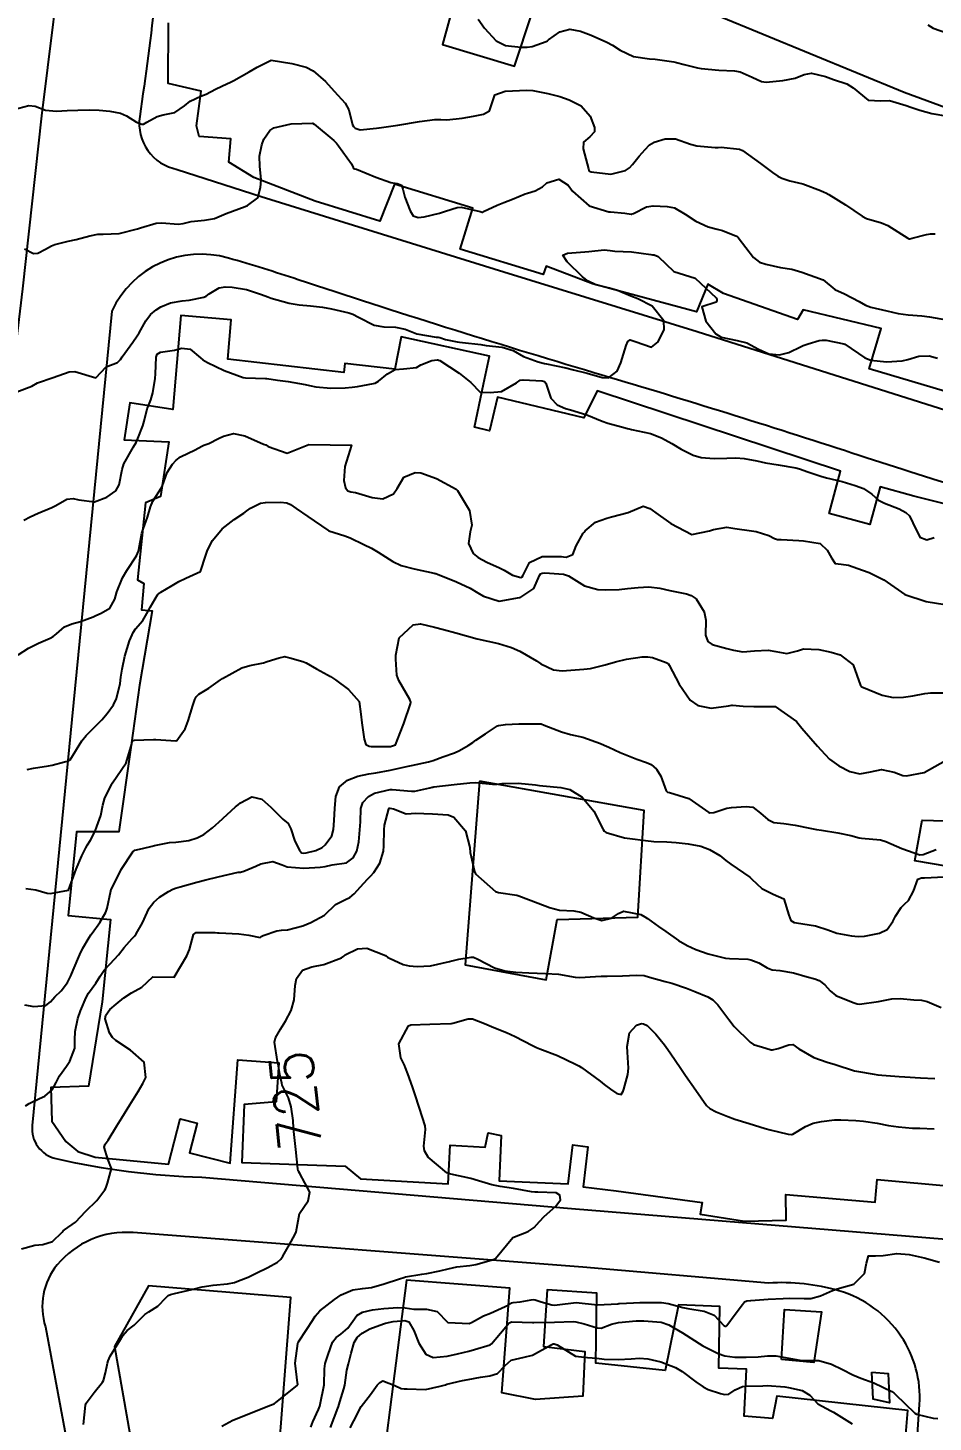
# Model space of a CAD drawing. Header units: metres. Extents: x 307586 to 320046, y 7427249 to 7434250.
# Drawn here: x 309201.2 to 309286, y 7432458.1 to 7432588.6 of the extents above; entities that cross this region are included whole.
import ezdxf
from ezdxf.enums import TextEntityAlignment as Align

# ---------------------------------------------------------------- set-up
doc = ezdxf.new("R2010")
doc.units = ezdxf.units.M
doc.header["$MEASUREMENT"] = 0
for name, color, linetype in [('Cotas', 45, 'Continuous'), ('Curvas de Nivel 1m', 11, 'Continuous'), ('Curvas de Nivel 5m', 15, 'Continuous'), ('Edificações', 30, 'Continuous'), ('Vias Primárias', 230, 'Continuous')]:
    doc.layers.add(name, color=color, linetype=linetype)
doc.styles.add('Style-STANDARD', font='STANDARD.shx')

msp = doc.modelspace()

# ---------------------------------------------------------------- linework, layer by layer
at = {"layer": 'Curvas de Nivel 1m', "flags": 128}
for points, elevation in [([(309243.37, 7432589.43), (309243.96, 7432588.59), (309245.04, 7432587.41), (309245.94, 7432586.97), (309247.37, 7432586.81), (309247.94, 7432586.82), (309248.42, 7432586.88), (309249.74, 7432587.35), (309249.87, 7432587.42), (309249.95, 7432587.49), (309251.03, 7432588.26), (309251.96, 7432588.5), (309252.96, 7432588.31), (309253.95, 7432587.94), (309255.43, 7432587.29), (309255.95, 7432587), (309256.66, 7432586.55), (309257.93, 7432585.94), (309259.42, 7432585.74), (309259.93, 7432585.7), (309261.7, 7432585.43), (309261.93, 7432585.38), (309262.66, 7432585.19), (309263.92, 7432584.89), (309264.26, 7432584.83), (309265.92, 7432584.65), (309267.38, 7432584.6), (309267.92, 7432584.52), (309269.02, 7432584.01), (309269.91, 7432583.6), (309270.34, 7432583.54), (309271.91, 7432583.69), (309273.05, 7432583.93), (309273.91, 7432584.26), (309274.59, 7432584.38), (309275.91, 7432584.06), (309276.66, 7432583.78), (309277.91, 7432583.37), (309278.5, 7432583), (309279.89, 7432581.87), (309281.07, 7432581.79), (309281.89, 7432581.82), (309283.46, 7432581.37), (309283.88, 7432581.21), (309284.73, 7432580.93), (309285.87, 7432580.62), (309287.34, 7432580.37)], 714), ([(309285.48, 7432588.92), (309285.97, 7432588.6), (309287.22, 7432588.16)], 713), ([(309200.88, 7432567.93), (309201.71, 7432567.49), (309202.11, 7432567.52), (309202.84, 7432567.91), (309203.4, 7432568.22), (309203.72, 7432568.35), (309204.95, 7432568.66), (309205.72, 7432568.82), (309207, 7432569.14), (309207.73, 7432569.3), (309208.25, 7432569.32), (309209.73, 7432569.38), (309211.47, 7432569.8), (309211.73, 7432569.9), (309213.19, 7432570.33), (309213.74, 7432570.36), (309215.26, 7432570.25), (309215.74, 7432570.3), (309216.47, 7432570.48), (309217.74, 7432570.61), (309218.67, 7432570.79), (309219.75, 7432571.24), (309220.95, 7432571.69), (309221.54, 7432571.9), (309221.76, 7432571.98), (309222.73, 7432572.71), (309222.99, 7432573.67), (309223.05, 7432574.41), (309222.92, 7432575.67), (309222.88, 7432576.61), (309223.09, 7432577.67), (309223.29, 7432578.21), (309223.85, 7432579.03), (309224.24, 7432579.27), (309225.85, 7432579.64), (309227.85, 7432579.69), (309228, 7432579.61), (309229.84, 7432578.08), (309230.09, 7432577.84), (309230.28, 7432577.58), (309231.5, 7432575.88), (309231.67, 7432575.56), (309231.71, 7432575.47), (309231.8, 7432575.44), (309231.96, 7432575.39), (309233.79, 7432574.65), (309235.17, 7432574.15), (309235.79, 7432574.04), (309236.18, 7432573.91), (309236.3, 7432573.51), (309236.5, 7432572.78), (309237.01, 7432571.5), (309237.29, 7432571.04), (309237.75, 7432570.87), (309238.3, 7432570.94), (309239.75, 7432571.29), (309240.32, 7432571.46), (309241.39, 7432571.82), (309241.76, 7432571.84), (309243.56, 7432571.42), (309243.75, 7432571.38), (309243.79, 7432571.38), (309243.86, 7432571.42), (309245.15, 7432572.02), (309245.77, 7432572.27), (309246.57, 7432572.59), (309247.78, 7432573.09), (309247.99, 7432573.15), (309248.7, 7432573.36), (309249.39, 7432573.75), (309249.79, 7432574.11), (309250.92, 7432574.46), (309251.79, 7432573.89), (309252.2, 7432573.32), (309253.76, 7432571.97), (309255.62, 7432571.41), (309255.75, 7432571.4), (309257.1, 7432571.26), (309257.69, 7432571.19), (309257.75, 7432571.18), (309257.8, 7432571.2), (309257.9, 7432571.25), (309259.13, 7432571.87), (309259.76, 7432571.97), (309261.08, 7432571.9), (309261.76, 7432571.77), (309262.74, 7432571.19), (309263.75, 7432570.53), (309264.91, 7432570), (309265.74, 7432569.78), (309266.24, 7432569.66), (309267.57, 7432569.13), (309267.67, 7432569.07), (309267.73, 7432569), (309269.17, 7432567.12), (309269.71, 7432566.7), (309270.32, 7432566.49), (309271.7, 7432566.2), (309272.75, 7432566.02), (309273.69, 7432565.76), (309275.68, 7432565.04), (309276.77, 7432564.12), (309277.67, 7432563.73), (309279.04, 7432563), (309279.66, 7432562.65), (309280.16, 7432562.48), (309281.65, 7432562.12), (309282.72, 7432561.88), (309283.65, 7432561.76), (309284.92, 7432561.65), (309285.64, 7432561.56), (309287.24, 7432561.29)], 716), ([(309200.16, 7432554.56), (309201.55, 7432555.09), (309202.09, 7432555.39), (309203.56, 7432555.9), (309205.04, 7432556.42), (309205.57, 7432556.45), (309207.56, 7432555.85), (309208.53, 7432556.89), (309209.58, 7432557.29), (309209.85, 7432557.57), (309210.02, 7432557.82), (309211.01, 7432559.21), (309211.43, 7432559.8), (309211.62, 7432560.08), (309212.25, 7432561.18), (309212.68, 7432561.79), (309213.19, 7432562.23), (309213.64, 7432562.5), (309214.54, 7432562.88), (309215.65, 7432563.07), (309216.28, 7432563.13), (309217.66, 7432563.4), (309217.89, 7432563.5), (309218.17, 7432563.72), (309219.11, 7432564.28), (309219.67, 7432564.37), (309220.31, 7432564.34), (309221.67, 7432564.12), (309223.08, 7432563.67), (309223.66, 7432563.43), (309223.99, 7432563.32), (309225.65, 7432562.84), (309226.59, 7432562.68), (309227.65, 7432562.6), (309228.78, 7432562.46), (309229.64, 7432562.31), (309231.26, 7432561.95), (309231.64, 7432561.83), (309232.16, 7432561.55), (309233.63, 7432560.8), (309234.53, 7432560.62), (309235.62, 7432560.59), (309236.53, 7432560.41), (309237.62, 7432559.97), (309239.43, 7432559.66), (309239.61, 7432559.66), (309239.77, 7432559.63), (309240.31, 7432559.46), (309241.4, 7432559.24), (309241.61, 7432559.2), (309241.89, 7432559.16), (309243.61, 7432558.99), (309244.12, 7432558.9), (309245.61, 7432558.73), (309246.65, 7432558.43), (309247.6, 7432557.87), (309248.98, 7432557.36), (309249.59, 7432557.21), (309249.76, 7432557.17), (309251.58, 7432556.78), (309252.28, 7432556.61), (309253.58, 7432556.28), (309254.97, 7432555.89), (309255.57, 7432555.86), (309256.38, 7432556.47), (309256.72, 7432557.26), (309257.24, 7432558.89), (309257.39, 7432559.25), (309257.61, 7432559.42), (309258.06, 7432559.25), (309259.61, 7432558.73), (309260.24, 7432559.22), (309260.79, 7432560.38), (309260.76, 7432561.21), (309259.65, 7432562.58), (309258.32, 7432563.24), (309257.67, 7432563.49), (309256.43, 7432564.03), (309255.67, 7432564.25), (309254.4, 7432564.57), (309253.68, 7432564.9), (309253.15, 7432565.31), (309251.7, 7432566.71), (309251.31, 7432567.33), (309251.72, 7432567.54), (309253.36, 7432567.66), (309253.72, 7432567.68), (309255.17, 7432567.83), (309255.72, 7432567.78), (309256.17, 7432567.73), (309257.72, 7432567.64), (309259.55, 7432567.4), (309259.71, 7432567.38), (309259.86, 7432567.37), (309260.22, 7432567.22), (309261.69, 7432565.82), (309263.68, 7432565.18), (309265.66, 7432563.34), (309265.71, 7432563.21), (309265.72, 7432563.16), (309265.73, 7432563.1), (309265.66, 7432562.94), (309264.31, 7432562.52), (309264.7, 7432561.17), (309265.62, 7432559.98), (309266.14, 7432559.67), (309267.62, 7432559.34), (309268.52, 7432559.12), (309269.61, 7432558.55), (309270.6, 7432558.1), (309271.6, 7432558.01), (309272.45, 7432558.23), (309273.61, 7432558.78), (309273.8, 7432558.87), (309274.27, 7432559.05), (309275.32, 7432559.34), (309275.62, 7432559.39), (309275.97, 7432559.39), (309277.61, 7432559.04), (309277.7, 7432559.01), (309279.6, 7432557.74), (309280.14, 7432557.52), (309281.6, 7432557.37), (309283.09, 7432557.45), (309283.6, 7432557.58), (309284.64, 7432557.89), (309285.6, 7432557.91), (309286.4, 7432557.7)], 717), ([(309200.81, 7432542.52), (309201.41, 7432542.84), (309202.15, 7432543.18), (309203.42, 7432543.72), (309203.55, 7432543.77), (309203.8, 7432543.9), (309204.83, 7432544.49), (309205.43, 7432544.56), (309205.97, 7432544.42), (309207.43, 7432544.26), (309208.58, 7432544.69), (309209.44, 7432545.28), (309209.75, 7432545.83), (309210.02, 7432547.27), (309210.18, 7432547.82), (309211.08, 7432549.39), (309211.32, 7432549.8), (309211.5, 7432550.17), (309211.95, 7432551.36), (309212.07, 7432551.79), (309212.36, 7432552.96), (309212.69, 7432553.79), (309212.9, 7432554.44), (309213.1, 7432555.78), (309213.13, 7432556.22), (309213.2, 7432557.78), (309213.3, 7432558.08), (309213.6, 7432558.25), (309214.91, 7432558.46), (309215.6, 7432558.64), (309216.39, 7432558.54), (309217.36, 7432557.73), (309217.59, 7432557.53), (309218.02, 7432557.29), (309219.58, 7432556.54), (309221.35, 7432555.89), (309221.57, 7432555.86), (309223.43, 7432555.79), (309223.56, 7432555.79), (309224.56, 7432555.65), (309225.56, 7432555.51), (309227.17, 7432555.22), (309227.56, 7432555.13), (309228.16, 7432555), (309229.56, 7432554.88), (309230.9, 7432554.92), (309231.56, 7432554.99), (309232.06, 7432555.06), (309233.56, 7432555.32), (309233.73, 7432555.37), (309234.03, 7432555.54), (309234.86, 7432556.24), (309235.58, 7432556.65), (309236.38, 7432556.71), (309237.58, 7432556.84), (309238, 7432557.07), (309239.02, 7432557.48), (309239.54, 7432557.53), (309239.59, 7432557.53), (309239.64, 7432557.52), (309239.76, 7432557.47), (309241.58, 7432556.3), (309242.69, 7432555.43), (309243.55, 7432554.52), (309244.48, 7432554.48), (309245.55, 7432554.59), (309246.95, 7432555.38), (309247.3, 7432555.64), (309247.57, 7432555.68), (309249.35, 7432555.57), (309249.57, 7432555.51), (309249.71, 7432555.35), (309250.16, 7432553.96), (309250.78, 7432553.33), (309251.54, 7432552.99), (309252, 7432552.85), (309253.53, 7432552.4), (309254.99, 7432551.81), (309255.52, 7432551.62), (309256.78, 7432551.26), (309257.36, 7432551.1), (309257.51, 7432551.07), (309257.73, 7432551.03), (309259.51, 7432550.65), (309260.53, 7432550.24), (309261.5, 7432549.71), (309262.39, 7432549.19), (309263.49, 7432548.61), (309264.26, 7432548.4), (309265.48, 7432548.29), (309266.67, 7432548.33), (309267.49, 7432548.37), (309268.28, 7432548.32), (309269.48, 7432548.1), (309270.28, 7432547.9), (309271.48, 7432547.7), (309273.11, 7432547.43), (309273.48, 7432547.33), (309274.26, 7432547.05), (309275.47, 7432546.64), (309275.99, 7432546.5), (309277.46, 7432546.14), (309278.67, 7432545.78), (309279.45, 7432545.5), (309280.24, 7432544.98), (309280.87, 7432544.4), (309281.43, 7432544.13), (309282.79, 7432543.59), (309283.43, 7432543.26), (309283.77, 7432542.94), (309284.07, 7432542.27), (309284.75, 7432540.93), (309285.39, 7432540.69), (309286.07, 7432540.91)], 718), ([(309200.29, 7432529.93), (309201.26, 7432530.54), (309202.17, 7432531.01), (309203.27, 7432531.49), (309203.54, 7432531.63), (309203.87, 7432531.89), (309204.63, 7432532.54), (309205.29, 7432532.82), (309206.13, 7432533.03), (309207.3, 7432533.47), (309207.54, 7432533.61), (309208.06, 7432533.84), (309208.86, 7432534.28), (309209.32, 7432535.15), (309209.52, 7432535.83), (309210.04, 7432537.12), (309210.45, 7432537.81), (309211.37, 7432539.2), (309211.55, 7432539.62), (309211.59, 7432539.8), (309211.85, 7432541.33), (309212.01, 7432541.79), (309212.4, 7432542.8), (309212.68, 7432543.79), (309212.9, 7432544.32), (309213.44, 7432545.19), (309213.68, 7432545.54), (309213.8, 7432545.78), (309214.22, 7432547.01), (309214.73, 7432547.77), (309215.09, 7432548.15), (309215.48, 7432548.47), (309216.86, 7432549.12), (309217.49, 7432549.45), (309217.68, 7432549.54), (309218.15, 7432549.72), (309219.05, 7432550.17), (309219.5, 7432550.41), (309220.45, 7432550.65), (309221.5, 7432550.44), (309223.26, 7432549.66), (309223.49, 7432549.57), (309223.71, 7432549.44), (309225.48, 7432548.81), (309227.49, 7432549.61), (309229.49, 7432549.59), (309231.49, 7432549.56), (309230.88, 7432547.57), (309230.79, 7432546.23), (309230.95, 7432545.57), (309231.16, 7432545.28), (309231.44, 7432545.2), (309231.88, 7432545.12), (309233.43, 7432544.64), (309234.43, 7432544.54), (309235.44, 7432545), (309235.79, 7432545.51), (309236.39, 7432546.57), (309237.47, 7432547.01), (309237.99, 7432546.95), (309239.46, 7432546.44), (309241.29, 7432545.44), (309241.38, 7432545.37), (309241.44, 7432545.3), (309242.55, 7432543.43), (309242.78, 7432542.05), (309242.61, 7432541.43), (309242.46, 7432540.35), (309242.91, 7432539.42), (309243.37, 7432539.04), (309244.17, 7432538.6), (309245.36, 7432538.08), (309245.81, 7432537.84), (309246.59, 7432537.38), (309247.35, 7432537.17), (309247.5, 7432537.22), (309247.57, 7432537.37), (309248.16, 7432538.57), (309249.37, 7432539.12), (309251.18, 7432539.13), (309251.37, 7432539.09), (309251.62, 7432539.07), (309252.22, 7432539.31), (309252.55, 7432540.14), (309253.2, 7432541.3), (309253.29, 7432541.41), (309253.4, 7432541.52), (309254.36, 7432542.34), (309255.41, 7432542.73), (309255.84, 7432542.85), (309257.42, 7432543.25), (309258.82, 7432543.84), (309259.43, 7432543.63), (309259.67, 7432543.47), (309260, 7432543.22), (309261.41, 7432542.23), (309263.39, 7432541.18), (309265.03, 7432541.53), (309265.4, 7432541.66), (309266.67, 7432541.87), (309267.4, 7432541.76), (309268.98, 7432541.53), (309269.4, 7432541.48), (309270.58, 7432541.09), (309271.12, 7432540.81), (309271.39, 7432540.72), (309271.74, 7432540.73), (309273.39, 7432540.63), (309273.83, 7432540.61), (309275.39, 7432540.36), (309276.07, 7432539.72), (309276.47, 7432539.02), (309276.81, 7432538.46), (309277.37, 7432538.42), (309278.06, 7432538.31), (309279.36, 7432537.84), (309279.99, 7432537.62), (309281.35, 7432536.96), (309283.33, 7432535.56), (309285.32, 7432534.92), (309287.08, 7432534.65)], 719), ([(309200.99, 7432508.05), (309201.93, 7432507.91), (309202.99, 7432507.61), (309203.3, 7432507.58), (309204.99, 7432507.88), (309205.72, 7432509.87), (309206.25, 7432511.09), (309206.61, 7432511.86), (309206.76, 7432512.13), (309207.04, 7432512.58), (309207.48, 7432513.42), (309207.66, 7432513.84), (309208.02, 7432514.89), (309208.21, 7432515.84), (309208.4, 7432516.53), (309209.04, 7432517.83), (309209.07, 7432517.88), (309209.11, 7432517.93), (309210.38, 7432519.81), (309210.93, 7432521.58), (309210.97, 7432521.8), (309211.05, 7432521.9), (309211.15, 7432521.93), (309212.95, 7432521.99), (309213.16, 7432521.99), (309215.05, 7432521.86), (309215.15, 7432521.89), (309215.91, 7432523.01), (309216.19, 7432523.74), (309216.65, 7432525.19), (309216.82, 7432525.74), (309216.94, 7432526), (309217.21, 7432526.23), (309218.13, 7432526.81), (309219.23, 7432527.57), (309219.31, 7432527.63), (309219.43, 7432527.71), (309221.24, 7432528.7), (309221.99, 7432528.92), (309223.25, 7432529.19), (309223.6, 7432529.3), (309224.74, 7432529.65), (309225.14, 7432529.75), (309225.25, 7432529.76), (309225.36, 7432529.74), (309225.73, 7432529.63), (309226.93, 7432529.3), (309227.25, 7432529.17), (309228.22, 7432528.62), (309229.24, 7432528.05), (309229.54, 7432527.89), (309230, 7432527.58), (309231.22, 7432526.69), (309232.22, 7432525.55), (309232.38, 7432524.36), (309232.47, 7432523.55), (309232.68, 7432522.02), (309232.85, 7432521.54), (309233.15, 7432521.37), (309233.35, 7432521.34), (309235.15, 7432521.34), (309235.62, 7432521.51), (309236.07, 7432522.61), (309236.4, 7432523.5), (309237.04, 7432525.33), (309237.06, 7432525.49), (309236.95, 7432525.75), (309235.93, 7432527.51), (309235.76, 7432528.03), (309235.66, 7432529.51), (309235.64, 7432529.9), (309235.98, 7432531.51), (309237.29, 7432532.74), (309237.95, 7432532.83), (309239.29, 7432532.5), (309240.12, 7432532.29), (309241.28, 7432531.98), (309243.27, 7432531.42), (309245.27, 7432530.98), (309246.49, 7432530.61), (309247.26, 7432530.28), (309248.84, 7432529.35), (309249.25, 7432529.08), (309250.43, 7432528.51), (309251.24, 7432528.42), (309252.06, 7432528.5), (309253.25, 7432528.57), (309253.89, 7432528.65), (309255.25, 7432528.98), (309256.23, 7432529.27), (309257.26, 7432529.53), (309258.74, 7432529.75), (309259.26, 7432529.75), (309259.7, 7432529.67), (309260.99, 7432529.2), (309261.15, 7432529.1), (309261.25, 7432528.95), (309262.18, 7432527.19), (309263.21, 7432525.69), (309263.95, 7432525.17), (309265.2, 7432524.94), (309266.81, 7432525.14), (309267.12, 7432525.21), (309267.2, 7432525.22), (309268.2, 7432525.12), (309269.2, 7432525.08), (309271.2, 7432525.08), (309273.19, 7432523.68), (309273.69, 7432523.05), (309275.16, 7432521.38), (309275.47, 7432521.04), (309276.27, 7432520.15), (309277.14, 7432519.52), (309278.18, 7432519), (309279.13, 7432518.78), (309280.1, 7432518.98), (309281.14, 7432519.19), (309282.32, 7432518.95), (309283.13, 7432518.64), (309283.48, 7432518.59), (309285.13, 7432518.92), (309287.14, 7432520.03)], 721), ([(309200.86, 7432497.16), (309201.76, 7432497.01), (309202.86, 7432497.09), (309203.31, 7432497.45), (309203.71, 7432497.89), (309204.29, 7432498.47), (309204.89, 7432499.23), (309205.21, 7432499.88), (309205.44, 7432500.41), (309206.04, 7432501.86), (309206.33, 7432502.45), (309206.94, 7432503.45), (309207.09, 7432503.7), (309207.2, 7432503.85), (309207.93, 7432504.86), (309208.48, 7432505.83), (309208.61, 7432506.2), (309208.96, 7432507.83), (309208.96, 7432507.86), (309208.99, 7432507.93), (309209.94, 7432509.82), (309211.03, 7432511.49), (309211.21, 7432511.62), (309211.91, 7432511.79), (309212.82, 7432512), (309213.04, 7432512.06), (309214.46, 7432512.35), (309215.04, 7432512.39), (309216.25, 7432512.54), (309217.05, 7432512.78), (309217.68, 7432513.1), (309218.48, 7432513.72), (309218.78, 7432514), (309219.07, 7432514.26), (309220.65, 7432515.69), (309220.88, 7432515.89), (309221.09, 7432516.07), (309222.15, 7432516.62), (309223.09, 7432516.4), (309223.95, 7432515.65), (309225.07, 7432514.55), (309225.57, 7432514.14), (309225.82, 7432513.63), (309226.2, 7432512.47), (309226.63, 7432511.62), (309226.82, 7432511.4), (309227.03, 7432511.36), (309227.26, 7432511.38), (309228.15, 7432511.6), (309228.74, 7432511.89), (309229.04, 7432512.12), (309229.66, 7432512.97), (309229.82, 7432513.58), (309229.89, 7432514.4), (309229.95, 7432515.58), (309230.02, 7432516.66), (309230.38, 7432517.57), (309231.12, 7432518.19), (309232.1, 7432518.57), (309233.13, 7432518.79), (309233.77, 7432518.89), (309235.13, 7432519.13), (309236.8, 7432519.5), (309237.13, 7432519.56), (309238.72, 7432519.89), (309239.14, 7432520.02), (309240.06, 7432520.38), (309241.15, 7432520.75), (309241.62, 7432520.96), (309242.44, 7432521.43), (309242.87, 7432521.71), (309243.16, 7432521.92), (309244.04, 7432522.54), (309245.18, 7432523.27), (309245.28, 7432523.3), (309245.94, 7432523.39), (309247.18, 7432523.47), (309249.07, 7432523.46), (309249.18, 7432523.46), (309249.28, 7432523.45), (309249.56, 7432523.34), (309251.17, 7432522.71), (309252.01, 7432522.48), (309253.17, 7432522.21), (309254.81, 7432521.63), (309255.16, 7432521.48), (309255.61, 7432521.27), (309256.67, 7432520.78), (309257.15, 7432520.58), (309258.24, 7432520.14), (309259.14, 7432519.85), (309259.57, 7432519.65), (309260.08, 7432519.22), (309260.49, 7432518.57), (309260.98, 7432517.2), (309261.11, 7432517.08), (309261.28, 7432517.03), (309263.1, 7432516.46), (309264.96, 7432515.16), (309265.08, 7432515.12), (309265.43, 7432515.15), (309266.66, 7432515.56), (309267.09, 7432515.63), (309268.48, 7432515.73), (309269.09, 7432515.65), (309269.82, 7432515.1), (309270.5, 7432514.51), (309271.07, 7432514.24), (309272.01, 7432514.14), (309273.07, 7432513.97), (309274.43, 7432513.69), (309275.07, 7432513.57), (309275.54, 7432513.51), (309277.07, 7432513.27), (309278.26, 7432513), (309279.06, 7432512.78), (309279.28, 7432512.76), (309281.06, 7432512.61), (309281.55, 7432512.46), (309283.05, 7432511.8), (309284.75, 7432511.21), (309285.04, 7432511.22), (309286.26, 7432511.69)], 722), ([(309200.96, 7432487.71), (309201.31, 7432487.91), (309202.28, 7432488.38), (309202.76, 7432488.59), (309203.47, 7432489.19), (309203.84, 7432489.89), (309204.15, 7432490.51), (309204.79, 7432491.41), (309205.11, 7432491.88), (309205.58, 7432493.1), (309205.6, 7432493.87), (309205.63, 7432494.67), (309205.88, 7432495.86), (309206.12, 7432496.6), (309206.65, 7432497.85), (309206.88, 7432498.24), (309207.55, 7432499.18), (309207.97, 7432499.84), (309208.33, 7432500.4), (309208.9, 7432501), (309209.66, 7432501.82), (309210.2, 7432502.53), (309210.94, 7432503.36), (309211.16, 7432503.58), (309211.33, 7432503.8), (309211.93, 7432504.82), (309212.37, 7432505.79), (309212.56, 7432506.19), (309212.98, 7432506.76), (309213.51, 7432507.25), (309214.35, 7432507.77), (309214.77, 7432507.99), (309215, 7432508.08), (309215.45, 7432508.21), (309217, 7432508.65), (309217.85, 7432508.87), (309219.01, 7432509.14), (309220.9, 7432509.57), (309221.01, 7432509.58), (309221.11, 7432509.58), (309221.4, 7432509.68), (309222.54, 7432510.14), (309223.02, 7432510.35), (309224.12, 7432510.56), (309225.02, 7432510.26), (309225.48, 7432510.09), (309227.02, 7432509.94), (309228.58, 7432510.03), (309229.02, 7432510.12), (309229.7, 7432510.26), (309231.02, 7432510.44), (309231.66, 7432510.92), (309231.99, 7432511.55), (309232.18, 7432512.42), (309232.29, 7432513.55), (309232.33, 7432514.29), (309232.38, 7432515.55), (309232.55, 7432516.09), (309233.1, 7432516.66), (309233.67, 7432516.97), (309235.11, 7432517.3), (309235.32, 7432517.3), (309237.11, 7432517.15), (309237.43, 7432517.17), (309238.83, 7432517.47), (309239.06, 7432517.53), (309239.11, 7432517.54), (309239.2, 7432517.55), (309241.12, 7432517.78), (309242.59, 7432517.95), (309243.12, 7432517.98), (309244.7, 7432517.82), (309245.12, 7432517.81), (309245.6, 7432517.87), (309247.12, 7432517.9), (309248.73, 7432517.74), (309249.12, 7432517.69), (309249.43, 7432517.65), (309251.11, 7432517.49), (309251.94, 7432517.31), (309253.1, 7432516.6), (309254.19, 7432515.29), (309255.07, 7432513.58), (309255.18, 7432513.4), (309255.35, 7432513.28), (309257.06, 7432512.79), (309257.57, 7432512.73), (309259.05, 7432512.53), (309259.81, 7432512.46), (309261.05, 7432512.4), (309261.9, 7432512.35), (309263.05, 7432512.24), (309264.21, 7432512), (309265.04, 7432511.71), (309266.01, 7432511.15), (309266.57, 7432510.68), (309267.02, 7432510.33), (309268.82, 7432509.11), (309269.01, 7432508.92), (309269.94, 7432508.04), (309271, 7432507.53), (309271.99, 7432507.07), (309272.48, 7432505.56), (309272.65, 7432505.06), (309272.96, 7432504.87), (309273.19, 7432504.82), (309274.96, 7432504.54), (309276.11, 7432504.18), (309276.95, 7432503.86), (309278.35, 7432503.6), (309278.95, 7432503.54), (309279.54, 7432503.57), (309280.95, 7432503.87), (309281.68, 7432504.22), (309282.21, 7432504.95), (309282.46, 7432505.46), (309282.98, 7432506.28), (309283.32, 7432506.6), (309283.69, 7432506.93), (309284.14, 7432507.79), (309284.56, 7432508.92), (309284.89, 7432509.04), (309285.01, 7432509.05), (309285.16, 7432509.06), (309287.02, 7432509.13)], 723), ([(309200.59, 7432474.32), (309201.84, 7432474.66), (309202.59, 7432474.73), (309203.48, 7432475), (309204.39, 7432475.88), (309204.49, 7432476), (309204.61, 7432476.08), (309205.66, 7432476.82), (309206.63, 7432477.85), (309207.65, 7432478.84), (309208.4, 7432479.83), (309208.48, 7432480), (309208.66, 7432480.45), (309209.01, 7432481.82), (309208.69, 7432482.7), (309208.32, 7432483.83), (309208.43, 7432484.1), (309208.71, 7432484.48), (309209.52, 7432485.82), (309209.98, 7432486.56), (309210.75, 7432487.8), (309211.52, 7432489.04), (309211.97, 7432489.79), (309212.23, 7432490.34), (309212.07, 7432491.79), (309210.81, 7432492.9), (309209.43, 7432493.82), (309209.1, 7432494.1), (309208.83, 7432494.54), (309208.43, 7432495.83), (309208.49, 7432496.19), (309208.86, 7432496.73), (309209.46, 7432497.22), (309210.18, 7432497.81), (309210.88, 7432498.27), (309211.86, 7432498.81), (309212.89, 7432499.78), (309214.89, 7432499.76), (309216.09, 7432501.74), (309216.32, 7432502.34), (309216.71, 7432503.73), (309216.95, 7432503.94), (309218.73, 7432503.92), (309218.94, 7432503.9), (309219.12, 7432503.88), (309220.94, 7432503.79), (309221.88, 7432503.67), (309222.94, 7432503.47), (309223.05, 7432503.55), (309223.22, 7432503.66), (309224.52, 7432504.07), (309224.95, 7432504.14), (309225.51, 7432504.19), (309226.95, 7432504.55), (309227.69, 7432504.87), (309228.96, 7432505.55), (309229.01, 7432505.59), (309229.99, 7432506.56), (309230.99, 7432507.06), (309231.34, 7432507.21), (309231.76, 7432507.55), (309232.35, 7432508.2), (309233.01, 7432508.92), (309233.32, 7432509.23), (309233.6, 7432509.53), (309234.14, 7432510.41), (309234.49, 7432511.53), (309234.53, 7432512.03), (309234.55, 7432513.53), (309234.6, 7432513.99), (309234.99, 7432515.52), (309235.03, 7432515.57), (309235.08, 7432515.58), (309235.44, 7432515.51), (309236.63, 7432515.04), (309237.08, 7432515.06), (309237.46, 7432515.1), (309239.08, 7432515.05), (309240.56, 7432514.93), (309241.08, 7432514.71), (309242.18, 7432513.43), (309242.57, 7432511.89), (309242.62, 7432511.42), (309243.02, 7432509.65), (309243.13, 7432509.42), (309245, 7432507.78), (309245.26, 7432507.66), (309246.99, 7432507.42), (309247.19, 7432507.37), (309248.98, 7432506.66), (309250.05, 7432506.26), (309250.97, 7432506.02), (309252.34, 7432505.94), (309252.97, 7432505.82), (309254.19, 7432505.29), (309254.96, 7432505.06), (309255.86, 7432505.27), (309256.52, 7432505.71), (309256.97, 7432505.93), (309258.6, 7432505.6), (309258.97, 7432505.4), (309259.22, 7432505.23), (309260.25, 7432504.5), (309260.95, 7432504.01), (309262.14, 7432503.19), (309262.94, 7432502.72), (309263.76, 7432502.35), (309264.92, 7432501.93), (309266.53, 7432501.53), (309266.92, 7432501.48), (309268.61, 7432501.42), (309268.92, 7432501.37), (309269.64, 7432501.1), (309270.45, 7432500.63), (309270.91, 7432500.43), (309271.61, 7432500.37), (309272.9, 7432500.15), (309274.18, 7432499.77), (309274.9, 7432499.58), (309275.3, 7432499.43), (309275.85, 7432499.03), (309276.33, 7432498.46), (309276.88, 7432498.03), (309278.5, 7432497.38), (309278.88, 7432497.24), (309279.1, 7432497.22), (309280.88, 7432497.46), (309282.1, 7432497.72), (309282.88, 7432497.74), (309284.17, 7432497.63), (309284.88, 7432497.58), (309285.42, 7432497.46), (309286.75, 7432496.89)], 724), ([(309219.35, 7432457.7), (309220.4, 7432458.26), (309221.4, 7432458.67), (309222.41, 7432459.07), (309222.83, 7432459.24), (309223.83, 7432459.65), (309224.25, 7432459.81), (309224.42, 7432459.91), (309225.94, 7432461.13), (309226.43, 7432461.56), (309226.45, 7432461.59), (309226.46, 7432461.61), (309226.44, 7432461.76), (309226.22, 7432463.61), (309226.48, 7432465.45), (309226.51, 7432465.58), (309226.53, 7432465.61), (309227.31, 7432466.79), (309227.84, 7432467.6), (309228.1, 7432468.01), (309228.52, 7432468.5), (309229.9, 7432469.57), (309230.54, 7432470.01), (309231.61, 7432470.48), (309232.54, 7432470.6), (309233.38, 7432470.7), (309234.55, 7432471.02), (309236, 7432471.5), (309236.41, 7432471.64), (309236.56, 7432471.68), (309238.1, 7432471.94), (309238.56, 7432472), (309239.77, 7432472.24), (309240.57, 7432472.44), (309241.38, 7432472.62), (309242.57, 7432472.75), (309243.16, 7432472.83), (309244.58, 7432473.24), (309244.7, 7432473.28), (309244.98, 7432473.39), (309246.6, 7432475.37), (309248.04, 7432475.93), (309248.62, 7432476.3), (309249.11, 7432476.86), (309249.55, 7432477.34), (309250.64, 7432478.29), (309251.08, 7432478.89), (309251.03, 7432479.32), (309250.66, 7432479.55), (309248.94, 7432479.63), (309248.66, 7432479.62), (309248.36, 7432479.65), (309246.66, 7432479.97), (309245.42, 7432480.15), (309244.66, 7432480.29), (309243.39, 7432480.69), (309242.67, 7432480.89), (309240.82, 7432481.29), (309240.67, 7432481.34), (309240.59, 7432481.36), (309240.42, 7432481.44), (309238.69, 7432482.88), (309238.34, 7432483.47), (309238.27, 7432483.91), (309238.43, 7432485.47), (309238.4, 7432485.81), (309237.88, 7432487.48), (309237.43, 7432488.82), (309237.2, 7432489.49), (309236.78, 7432490.68), (309236.57, 7432491.27), (309236.47, 7432491.49), (309236.13, 7432492.18), (309235.94, 7432493.5), (309236.84, 7432495.19), (309237.05, 7432495.28), (309238.84, 7432495.35), (309240.8, 7432495.4), (309240.84, 7432495.4), (309240.87, 7432495.41), (309241, 7432495.44), (309242.43, 7432495.84), (309242.85, 7432495.84), (309243.97, 7432495.41), (309244.84, 7432495.02), (309246.01, 7432494.56), (309246.83, 7432494.2), (309248.44, 7432493.35), (309248.82, 7432493.15), (309249.13, 7432493.03), (309250.81, 7432492.41), (309252.49, 7432491.61), (309252.8, 7432491.45), (309253.04, 7432491.3), (309254.78, 7432490), (309255.18, 7432489.68), (309255.75, 7432489.27), (309256.36, 7432488.84), (309256.77, 7432488.75), (309256.96, 7432489.06), (309257.01, 7432489.25), (309257.39, 7432490.64), (309257.45, 7432491.24), (309257.34, 7432492.72), (309257.33, 7432493.24), (309257.54, 7432494.54), (309258.19, 7432495.24), (309258.68, 7432495.4), (309258.85, 7432495.39), (309259.19, 7432495.22), (309260.02, 7432494.4), (309260.83, 7432493.41), (309260.98, 7432493.2), (309261.35, 7432492.66), (309262.36, 7432491.18), (309262.79, 7432490.55), (309263.74, 7432489.17), (309264.76, 7432487.73), (309265.06, 7432487.46), (309265.66, 7432487.15), (309266.75, 7432486.7), (309267.42, 7432486.45), (309268.74, 7432486.03), (309270.25, 7432485.57), (309270.73, 7432485.45), (309272.39, 7432485.06), (309272.72, 7432485.01), (309272.76, 7432485.02), (309272.83, 7432485.06), (309274.03, 7432485.75), (309274.74, 7432486.06), (309275.53, 7432486.24), (309276.74, 7432486.38), (309277.35, 7432486.39), (309278.74, 7432486.33), (309279.45, 7432486.27), (309280.74, 7432486.08), (309281.81, 7432485.87), (309282.73, 7432485.72), (309284.04, 7432485.62), (309284.73, 7432485.6), (309286.08, 7432485.55)], 726), ([(309227.68, 7432457.6), (309227.89, 7432458.1), (309228.41, 7432459.27), (309228.52, 7432459.59), (309228.56, 7432459.74), (309228.93, 7432461.58), (309228.98, 7432463.06), (309229.04, 7432463.58), (309229.31, 7432464.42), (309229.73, 7432465.57), (309230.05, 7432466.01), (309230.49, 7432466.31), (309231.17, 7432466.89), (309231.63, 7432467.55), (309231.99, 7432468.07), (309232.52, 7432468.37), (309233.46, 7432468.59), (309234.52, 7432468.71), (309235.83, 7432468.81), (309236.53, 7432468.78), (309237.34, 7432468.67), (309238.52, 7432468.66), (309239.51, 7432468.44), (309240.48, 7432467.44), (309240.51, 7432467.41), (309240.55, 7432467.41), (309242.51, 7432467.33), (309242.59, 7432467.34), (309242.74, 7432467.42), (309243.88, 7432468.04), (309244.52, 7432468.3), (309246.24, 7432469.08), (309246.53, 7432469.24), (309246.63, 7432469.27), (309247.31, 7432469.36), (309248.34, 7432469.54), (309248.53, 7432469.56), (309248.72, 7432469.53), (309249.28, 7432469.34), (309250.28, 7432469.07), (309250.53, 7432469.05), (309250.78, 7432469.07), (309252.53, 7432469.28), (309252.56, 7432469.28), (309254.53, 7432469.06), (309256.44, 7432469.16), (309256.53, 7432469.18), (309256.6, 7432469.18), (309257.93, 7432469.24), (309258.5, 7432469.27), (309258.53, 7432469.27), (309258.58, 7432469.27), (309260.53, 7432469.3), (309261.17, 7432469.19), (309262.53, 7432468.83), (309262.99, 7432468.71), (309264.53, 7432468.48), (309265.48, 7432468.1), (309266.39, 7432467.13), (309266.51, 7432467.06), (309266.58, 7432467.06), (309266.67, 7432467.13), (309267.45, 7432468.2), (309268.13, 7432469.11), (309268.31, 7432469.34), (309268.54, 7432469.43), (309268.91, 7432469.48), (309270.54, 7432469.61), (309271.95, 7432469.65), (309272.54, 7432469.68), (309273.91, 7432469.67), (309274.54, 7432469.67), (309275.42, 7432469.9), (309276.55, 7432470.4), (309276.98, 7432470.57), (309278.55, 7432470.99), (309279.54, 7432472.01), (309279.73, 7432472.98), (309279.92, 7432473.64), (309280.59, 7432473.66), (309281.31, 7432473.68), (309282.59, 7432473.88), (309283.73, 7432473.79), (309284.59, 7432473.59), (309285.13, 7432473.46), (309286.58, 7432473.07)], 727), ([(309229.53, 7432457.57), (309230.23, 7432459.38), (309230.29, 7432459.56), (309230.42, 7432459.99), (309230.79, 7432461.2), (309230.87, 7432461.56), (309231.07, 7432462.94), (309231.21, 7432463.55), (309231.48, 7432464.55), (309231.76, 7432465.55), (309232.04, 7432466), (309232.5, 7432466.41), (309233.21, 7432466.82), (309234.51, 7432467.29), (309234.69, 7432467.34), (309235.39, 7432467.51), (309236.51, 7432467.59), (309236.86, 7432467.49), (309237.33, 7432466.65), (309237.81, 7432465.48), (309238.47, 7432464.44), (309239.14, 7432464.13), (309240.47, 7432464.27), (309241.42, 7432464.48), (309242.48, 7432464.74), (309243.02, 7432464.87), (309244.48, 7432465.31), (309244.6, 7432465.4), (309245.47, 7432466.42), (309246.28, 7432467.37), (309246.51, 7432467.47), (309248.45, 7432467.41), (309248.51, 7432467.41), (309248.57, 7432467.41), (309250.51, 7432467.45), (309252.31, 7432467.51), (309252.51, 7432467.49), (309253.28, 7432467.29), (309254.51, 7432466.9), (309254.9, 7432466.89), (309255.87, 7432467.26), (309256.51, 7432467.41), (309258.18, 7432467.56), (309258.52, 7432467.58), (309258.87, 7432467.58), (309260.52, 7432467.43), (309261.23, 7432467.19), (309262.5, 7432466.43), (309264.41, 7432465.23), (309264.48, 7432465.19), (309264.55, 7432465.16), (309265.85, 7432464.51), (309266.47, 7432464.29), (309267.41, 7432464.18), (309268.47, 7432464.18), (309269.59, 7432464.21), (309270.48, 7432464.29), (309271.26, 7432464.29), (309272.47, 7432464.08), (309273.66, 7432463.86), (309274.47, 7432463.84), (309275.29, 7432463.85), (309276.47, 7432463.51), (309277.49, 7432463), (309278.46, 7432462.52), (309279.22, 7432462.21), (309280.44, 7432461.75), (309282.11, 7432460.94), (309282.31, 7432460.82), (309282.43, 7432460.71), (309284.26, 7432458.92), (309284.41, 7432458.83), (309285.98, 7432458.46), (309286.41, 7432458.42)], 728), ([(309231.38, 7432457.55), (309231.73, 7432458.22), (309232.41, 7432459.54), (309233.29, 7432460.66), (309233.92, 7432461.53), (309234.15, 7432461.81), (309234.44, 7432461.94), (309235.55, 7432461.5), (309236.16, 7432461.22), (309236.43, 7432461.2), (309236.73, 7432461.19), (309238.43, 7432461.13), (309239.81, 7432461.45), (309240.29, 7432461.59), (309240.44, 7432461.63), (309241.9, 7432461.97), (309242.44, 7432462.08), (309243.57, 7432462.29), (309244.45, 7432462.42), (309245.19, 7432462.65), (309245.9, 7432463.38), (309246.47, 7432463.9), (309247.67, 7432464.16), (309248.47, 7432464.35), (309250.2, 7432465.32), (309250.4, 7432465.41), (309250.48, 7432465.41), (309250.75, 7432465.32), (309252.47, 7432464.26), (309253.62, 7432464.14), (309254.47, 7432464.07), (309255.17, 7432463.97), (309256.47, 7432463.95), (309257.69, 7432464.02), (309258.47, 7432464.07), (309259.27, 7432464.02), (309260.47, 7432463.74), (309261.84, 7432463.19), (309262.46, 7432462.82), (309263.74, 7432461.87), (309264.44, 7432461.4), (309264.91, 7432461.15), (309266.05, 7432460.76), (309266.43, 7432460.66), (309266.86, 7432460.7), (309267.44, 7432461.12), (309268.13, 7432461.42), (309268.44, 7432461.45), (309270.04, 7432461.49), (309270.44, 7432461.51), (309272.1, 7432461.4), (309272.44, 7432461.34), (309273.7, 7432461.05), (309274.43, 7432460.6), (309275.19, 7432459.8), (309276.41, 7432459.13), (309276.66, 7432459.01), (309278.4, 7432457.93)], 729)]:
    msp.add_lwpolyline(points, dxfattribs=dict(at, elevation=elevation))
at = {"layer": 'Curvas de Nivel 5m', "flags": 128}
for points, elevation in [([(309199.86, 7432580.97), (309201.28, 7432581.34), (309201.87, 7432581.28), (309202.84, 7432580.93), (309203.86, 7432580.84), (309204.86, 7432580.89), (309205.86, 7432580.92), (309206.94, 7432580.94), (309207.86, 7432580.92), (309208.86, 7432580.84), (309209.86, 7432580.64), (309210.42, 7432580.38), (309211.36, 7432579.81), (309211.85, 7432579.6), (309212.03, 7432579.62), (309212.33, 7432579.8), (309213.3, 7432580.34), (309213.86, 7432580.47), (309214.94, 7432580.69), (309215.87, 7432581.31), (309216.4, 7432581.75), (309217.39, 7432582.22), (309217.88, 7432582.43), (309218.75, 7432582.87), (309219.9, 7432583.4), (309220.11, 7432583.5), (309220.48, 7432583.7), (309221.91, 7432584.52), (309222.65, 7432584.94), (309223.92, 7432585.58), (309223.99, 7432585.59), (309225.92, 7432585.3), (309227.25, 7432584.95), (309227.91, 7432584.61), (309229.06, 7432583.6), (309229.89, 7432582.69), (309230.9, 7432581.57), (309231.25, 7432580.95), (309231.59, 7432579.56), (309231.68, 7432579.39), (309231.85, 7432579.22), (309232.32, 7432579.08), (309233.85, 7432579.24), (309234.1, 7432579.28), (309235.85, 7432579.52), (309237.86, 7432579.85), (309239.3, 7432580.03), (309239.86, 7432580.03), (309240.42, 7432580.02), (309241.86, 7432580.18), (309242.93, 7432580.36), (309243.86, 7432580.53), (309244.43, 7432580.85), (309244.6, 7432581.41), (309244.94, 7432582.36), (309245.89, 7432582.7), (309246.57, 7432582.72), (309247.89, 7432582.8), (309248.49, 7432582.77), (309249.89, 7432582.49), (309251.02, 7432582.2), (309251.88, 7432581.9), (309253.02, 7432581.31), (309253.86, 7432580.37), (309254.27, 7432579.3), (309254.26, 7432578.88), (309253.84, 7432578.42), (309253.24, 7432577.91), (309253.2, 7432577.31), (309253.69, 7432575.42), (309253.74, 7432575.3), (309253.8, 7432575.22), (309253.95, 7432575.15), (309255.8, 7432574.92), (309257.16, 7432575.26), (309257.54, 7432575.52), (309257.81, 7432575.83), (309258.46, 7432576.61), (309259, 7432577.24), (309259.41, 7432577.66), (309259.84, 7432577.92), (309260.87, 7432578.24), (309261.84, 7432578.24), (309263.27, 7432577.75), (309263.84, 7432577.58), (309265.58, 7432577.42), (309265.84, 7432577.43), (309266.12, 7432577.44), (309267.83, 7432577.27), (309268.14, 7432577.13), (309269.82, 7432575.93), (309270.95, 7432575.09), (309271.45, 7432574.73), (309271.8, 7432574.55), (309272.56, 7432574.31), (309273.79, 7432574.01), (309275.42, 7432573.41), (309275.78, 7432573.24), (309275.92, 7432573.18), (309276.21, 7432573.03), (309277.77, 7432572.06), (309279.35, 7432570.99), (309279.75, 7432570.79), (309281.14, 7432570.37), (309281.74, 7432570.12), (309283.61, 7432568.94), (309283.73, 7432568.88), (309283.79, 7432568.88), (309284.03, 7432568.94), (309285.37, 7432569.29), (309285.74, 7432569.34), (309286.16, 7432569.34)], 715), ([(309201.13, 7432519.19), (309201.72, 7432519.32), (309203.13, 7432519.54), (309203.45, 7432519.58), (309204.63, 7432519.89), (309205.02, 7432519.99), (309205.14, 7432520.1), (309206.23, 7432521.86), (309206.64, 7432522.38), (309207.17, 7432522.89), (309207.65, 7432523.37), (309208.11, 7432523.84), (309208.61, 7432524.42), (309209.2, 7432525.25), (309209.48, 7432525.83), (309209.82, 7432527.23), (309209.9, 7432527.82), (309210.01, 7432528.58), (309210.26, 7432529.81), (309210.7, 7432531.24), (309210.95, 7432531.8), (309211.06, 7432532.02), (309211.28, 7432532.36), (309211.95, 7432533.14), (309212.33, 7432533.79), (309212.66, 7432534.43), (309213.32, 7432535.55), (309213.43, 7432535.67), (309213.65, 7432535.78), (309214.69, 7432536.41), (309215.34, 7432536.78), (309215.99, 7432537.11), (309217.35, 7432537.73), (309217.85, 7432539.24), (309218.02, 7432539.72), (309218.48, 7432540.62), (309219.39, 7432541.71), (309220.5, 7432542.6), (309221.42, 7432543.18), (309221.7, 7432543.4), (309222.03, 7432543.67), (309222.98, 7432544.12), (309223.43, 7432544.19), (309224.85, 7432544.23), (309225.43, 7432544.16), (309225.8, 7432544), (309226.33, 7432543.63), (309227.41, 7432542.86), (309229.27, 7432541.59), (309229.39, 7432541.52), (309230.88, 7432541.06), (309231.39, 7432540.87), (309232.67, 7432540.26), (309233.38, 7432539.91), (309234.01, 7432539.53), (309235.36, 7432538.65), (309236.14, 7432538.29), (309237.36, 7432537.96), (309239.24, 7432537.58), (309239.35, 7432537.55), (309239.41, 7432537.53), (309239.56, 7432537.47), (309241.34, 7432536.77), (309242.61, 7432536.15), (309243.33, 7432535.74), (309243.88, 7432535.41), (309245.32, 7432534.96), (309247.23, 7432535.28), (309247.32, 7432535.31), (309247.37, 7432535.33), (309247.47, 7432535.37), (309248.57, 7432536.12), (309249.12, 7432537.35), (309249.2, 7432537.51), (309249.36, 7432537.58), (309249.6, 7432537.59), (309251.35, 7432537.47), (309251.82, 7432537.32), (309253.34, 7432536.37), (309254.57, 7432536.05), (309255.33, 7432536.02), (309256.56, 7432536.04), (309257.34, 7432536.12), (309258.36, 7432536.22), (309259.34, 7432536.28), (309260.38, 7432536.17), (309261.33, 7432535.95), (309262.88, 7432535.63), (309263.33, 7432535.48), (309263.79, 7432535.18), (309264.53, 7432533.95), (309264.7, 7432533.17), (309264.67, 7432531.78), (309264.89, 7432531.16), (309265.27, 7432530.88), (309266.65, 7432530.53), (309267.27, 7432530.37), (309268.17, 7432530.21), (309269.26, 7432530.29), (309270.54, 7432530.36), (309271.26, 7432530.25), (309272.29, 7432530.04), (309273.27, 7432530.3), (309273.83, 7432530.49), (309275.27, 7432530.43), (309276.42, 7432530.18), (309277.26, 7432529.91), (309278.5, 7432529), (309279.18, 7432527.04), (309279.21, 7432526.99), (309279.23, 7432526.96), (309279.29, 7432526.93), (309281.22, 7432526.15), (309282.23, 7432525.94), (309283.22, 7432525.96), (309284.07, 7432526.08), (309285.22, 7432526.29), (309285.78, 7432526.36), (309287.22, 7432526.36)], 720), ([(309206.39, 7432457.85), (309206.59, 7432459.67), (309206.65, 7432459.85), (309207.39, 7432460.87), (309208.19, 7432461.83), (309208.27, 7432461.99), (309208.45, 7432462.71), (309208.66, 7432463.62), (309208.71, 7432463.83), (309208.91, 7432464.26), (309209.85, 7432465.81), (309210.09, 7432466.2), (309210.5, 7432466.66), (309211.15, 7432467.15), (309211.77, 7432467.79), (309212.14, 7432468.17), (309212.52, 7432468.42), (309213.36, 7432468.94), (309214.13, 7432469.76), (309214.34, 7432469.95), (309214.54, 7432470.03), (309214.92, 7432470.14), (309216.54, 7432470.5), (309217.52, 7432470.74), (309218.54, 7432470.9), (309219.89, 7432471.04), (309220.55, 7432471.17), (309220.92, 7432471.31), (309221.82, 7432471.67), (309222.31, 7432471.9), (309222.56, 7432472.03), (309223.67, 7432472.55), (309224.57, 7432473.06), (309224.88, 7432473.34), (309225.06, 7432473.63), (309225.68, 7432474.71), (309226.2, 7432475.62), (309226.31, 7432475.91), (309226.63, 7432477.61), (309227.44, 7432478.8), (309227.59, 7432479.6), (309226.67, 7432481.36), (309226.57, 7432481.51), (309226.52, 7432481.61), (309226.48, 7432481.81), (309226.3, 7432483.62), (309226.12, 7432485.02), (309226.07, 7432485.62), (309226.03, 7432486.32), (309225.84, 7432487.62), (309225.59, 7432488.45), (309225.02, 7432489.64), (309224.96, 7432489.82), (309224.78, 7432490.64), (309224.62, 7432491.64), (309224.58, 7432491.86), (309224.29, 7432493.65), (309224.39, 7432494.08), (309224.84, 7432494.88), (309225.31, 7432495.63), (309225.86, 7432496.62), (309226.12, 7432497.62), (309226.21, 7432498.95), (309226.34, 7432499.62), (309226.9, 7432500.4), (309227.79, 7432500.71), (309228.91, 7432500.93), (309230.55, 7432501.57), (309230.77, 7432501.71), (309230.92, 7432501.82), (309232.07, 7432502.4), (309232.93, 7432502.47), (309234.68, 7432501.76), (309234.91, 7432501.6), (309235.05, 7432501.52), (309236.34, 7432500.93), (309236.91, 7432500.8), (309237.66, 7432500.73), (309238.91, 7432500.8), (309240.67, 7432501.21), (309240.91, 7432501.28), (309241.04, 7432501.31), (309241.57, 7432501.43), (309242.72, 7432501.61), (309242.92, 7432501.61), (309243.34, 7432501.42), (309244.91, 7432500.63), (309245.87, 7432500.35), (309246.9, 7432500.21), (309248.12, 7432500.14), (309248.9, 7432500.12), (309249.66, 7432500.1), (309250.9, 7432500.02), (309252.45, 7432499.75), (309252.9, 7432499.71), (309254.36, 7432499.82), (309254.9, 7432499.84), (309255.46, 7432499.83), (309256.9, 7432499.86), (309258.2, 7432499.94), (309258.9, 7432499.89), (309259.42, 7432499.74), (309260.89, 7432499.35), (309261.52, 7432499.19), (309262.89, 7432498.72), (309263.65, 7432498.41), (309264.88, 7432497.89), (309265.35, 7432497.62), (309265.82, 7432497.15), (309266.85, 7432495.78), (309267.36, 7432495.12), (309268.83, 7432493.65), (309269.17, 7432493.44), (309270.3, 7432493.09), (309270.82, 7432492.94), (309270.95, 7432492.94), (309271.46, 7432493.07), (309272.47, 7432493.42), (309272.83, 7432493.43), (309273.4, 7432493.05), (309274.81, 7432492.21), (309276.05, 7432491.78), (309276.8, 7432491.58), (309278.62, 7432490.99), (309278.79, 7432490.95), (309280.47, 7432490.65), (309280.79, 7432490.6), (309281.18, 7432490.56), (309282.79, 7432490.44), (309283.32, 7432490.41), (309284.79, 7432490.33), (309286.14, 7432490.25)], 725)]:
    msp.add_lwpolyline(points, dxfattribs=dict(at, elevation=elevation))
at = {"layer": 'Edificações'}
for points in [[(309245.1, 7432605.67), (309240.03, 7432587.07), (309246.76, 7432585.04), (309253.21, 7432604.48)], [(309293.13, 7432552.79), (309279.98, 7432556.7), (309281.1, 7432560.48), (309273.82, 7432562.21), (309273.29, 7432561.31), (309266.35, 7432563.75), (309264.87, 7432564.63), (309263.82, 7432562.05), (309254.06, 7432564.66), (309249.74, 7432566.3), (309249.45, 7432565.54), (309241.69, 7432567.9), (309242.86, 7432571.75), (309235.54, 7432573.98), (309234.14, 7432570.52), (309228.11, 7432572.4), (309222.35, 7432574.62), (309220.02, 7432576.06), (309220.19, 7432578.22), (309217.22, 7432578.46), (309216.99, 7432579.46), (309217.41, 7432582.7), (309214.34, 7432583.43), (309214.37, 7432589.08)], [(309265.66, 7432589.85), (309283.28, 7432582.61), (309296.25, 7432577.82)], [(309300.66, 7432540.66), (309284.17, 7432544.78), (309281.01, 7432545.64), (309280.06, 7432542.14), (309276.24, 7432543.17), (309277.31, 7432547.11), (309254.5, 7432554.64), (309253.27, 7432552.1), (309245.18, 7432554.05), (309244.42, 7432550.89), (309243.03, 7432551.23), (309243.86, 7432555.27), (309244.43, 7432557.89), (309236.15, 7432559.71), (309235.56, 7432556.66), (309230.88, 7432557.19), (309230.79, 7432556.37), (309219.92, 7432557.6), (309220.23, 7432561.28), (309215.5, 7432561.68), (309214.75, 7432552.89), (309210.75, 7432553.52), (309210.21, 7432550.06), (309214.4, 7432549.86), (309213.61, 7432544.76), (309212.2, 7432544.15), (309211.47, 7432536.93), (309212.04, 7432536.59), (309211.84, 7432534.13), (309212.84, 7432534.05), (309211.65, 7432527.07), (309210.87, 7432521.46), (309209.7, 7432513.34), (309205.73, 7432513.36), (309204.96, 7432505.52), (309208.92, 7432505.13), (309208.16, 7432497.43), (309206.87, 7432489.55), (309203.33, 7432489.42), (309203.44, 7432486.26), (309204.73, 7432484.35), (309205.87, 7432483.42), (309207.48, 7432482.9), (309214.36, 7432482.25), (309215.45, 7432486.49), (309217.04, 7432486.08), (309216.32, 7432483.3), (309220.12, 7432482.32), (309220.84, 7432492.02), (309224.7, 7432491.73), (309224.43, 7432488.07), (309221.44, 7432487.82), (309221.24, 7432482.4), (309230.91, 7432482.04), (309232.33, 7432480.86), (309240.54, 7432480.38), (309240.75, 7432484.01), (309244.01, 7432483.82), (309244.3, 7432485.18), (309245.51, 7432484.93), (309245.33, 7432480.67), (309251.79, 7432480.4), (309252.23, 7432484.04), (309253.65, 7432483.87), (309253.21, 7432480.12), (309256.29, 7432479.75), (309264.34, 7432478.66), (309264.17, 7432477.55), (309268.31, 7432476.91), (309272.22, 7432476.98), (309272.18, 7432479.41), (309280.55, 7432478.67), (309280.74, 7432480.8), (309287.99, 7432480.16)], [(309298.24, 7432508.25), (309284.28, 7432510.64), (309284.94, 7432514.45), (309292.46, 7432514.23)], [(309283.04, 7432452.42), (309283.62, 7432459.18), (309271.33, 7432460.5), (309270.95, 7432458.43), (309268.28, 7432458.63), (309268.48, 7432462.34), (309268.51, 7432463.03), (309265.91, 7432463.13), (309265.99, 7432468.91), (309262.14, 7432469.07), (309260.89, 7432462.93), (309254.4, 7432463.59), (309254.48, 7432470.15), (309249.84, 7432470.46), (309249.47, 7432465.15), (309253.37, 7432464.71), (309253.18, 7432460.51), (309248.73, 7432460.2), (309245.57, 7432460.82), (309246.32, 7432470.64), (309236.66, 7432471.39), (309233.25, 7432444.92)], [(309223.91, 7432445.11), (309225.83, 7432469.74), (309212.47, 7432470.85), (309209.31, 7432465.17), (309212.66, 7432445.97)], [(309271.78, 7432463.94), (309271.78, 7432463.94), (309272.05, 7432468.64), (309275.52, 7432468.41), (309274.81, 7432463.67), (309271.78, 7432463.94)]]:
    msp.add_lwpolyline(points, dxfattribs=at)
for points in [[(309243.5, 7432518.08), (309242.16, 7432500.9), (309249.73, 7432499.5), (309250.77, 7432505.13), (309258.33, 7432505.35), (309258.92, 7432515.34)], [(309280.24, 7432462.76), (309281.76, 7432462.63), (309281.9, 7432459.9), (309280.37, 7432460.22)]]:
    msp.add_lwpolyline(points, close=True, dxfattribs=at)
at = {"layer": 'Vias Primárias'}
for points in [[(309155.24, 7432694.26), (309170.77, 7432682.91), (309180.03, 7432676.07), (309192.38, 7432667.57), (309206.72, 7432657.04, -0.122218), (309214.47, 7432647.74, -0.115065), (309216.71, 7432637.81, -0.006527), (309216.48, 7432626.64, -0.027907), (309215.61, 7432616.83, 0.019525), (309214.38, 7432605.31, -0.011952), (309213.15, 7432591.7, -0.007649), (309211.66, 7432580.32, 0.401448), (309215.18, 7432575.37), (309223.04, 7432572.83), (309245.77, 7432565.77), (309263.87, 7432560.19), (309296.95, 7432549.75)], [(309158.61, 7432670.57), (309157.39, 7432676.66), (309159.14, 7432675.11), (309175.9, 7432664.15), (309196.2, 7432650.69), (309201.08, 7432645.71), (309203.79, 7432641.99), (309205.34, 7432637.93), (309206.89, 7432629.11), (309207.31, 7432624.93), (309206.5, 7432613.36), (309204.68, 7432598.26), (309202.47, 7432580.38), (309200.69, 7432564.2), (309198.79, 7432548.24), (309198.48, 7432543.83, -0.284869), (309195.38, 7432539.54), (309187.88, 7432540.08), (309170.96, 7432541.78), (309155.94, 7432543.48, -0.211808), (309152.3, 7432545.62), (309153.77, 7432560.74), (309153.51, 7432566.12)], [(309256.29, 7432409), (309276.5, 7432407.25, 0.251817), (309279.54, 7432408.56, 0.153566), (309280.67, 7432411.51), (309282.22, 7432428.38), (309283.83, 7432446.66), (309284.71, 7432459.74, 0.167238), (309282.97, 7432466.14, 0.174293), (309277.16, 7432470.38, 0.088036), (309270.56, 7432471.1), (309253.16, 7432472.58), (309211.04, 7432475.83, 0.244723), (309203.93, 7432472.8, 0.25559), (309202.83, 7432467.02), (309207.46, 7432442.17), (309208.84, 7432436.3)]]:
    msp.add_lwpolyline(points, format="xyb", dxfattribs=at)
msp.add_lwpolyline([(309217.48, 7432481.03), (309252.1, 7432478.1), (309290.65, 7432474.94), (309325.06, 7432473.5), (309369.35, 7432470.11, 0.439578), (309374.31, 7432474.75), (309365.26, 7432513.26, 0.232953), (309356.34, 7432524.1, 0.037039), (309344.8, 7432528.32, -0.006972), (309323.22, 7432534.76, 0.00133), (309299.52, 7432542.14, -0.003674), (309277.68, 7432549.04, 0.006263), (309254.2, 7432556.34, -0.007937), (309226.51, 7432565.04, 0.009546), (309219.97, 7432567.07, 0.37037), (309209.04, 7432562.09), (309205.58, 7432526.73), (309201.59, 7432485.85, 0.377023), (309203.81, 7432482.76, 0.049869)], format="xyb", close=True, dxfattribs=at)

# ---------------------------------------------------------------- texts
at = {"layer": 'Cotas', "style": 'Style-STANDARD'}
msp.add_text('725', height=4, rotation=96.2329, dxfattribs=at).set_placement((309226.26, 7432488.2, 725), align=Align.MIDDLE_CENTER)

doc.saveas('drawing.dxf')
